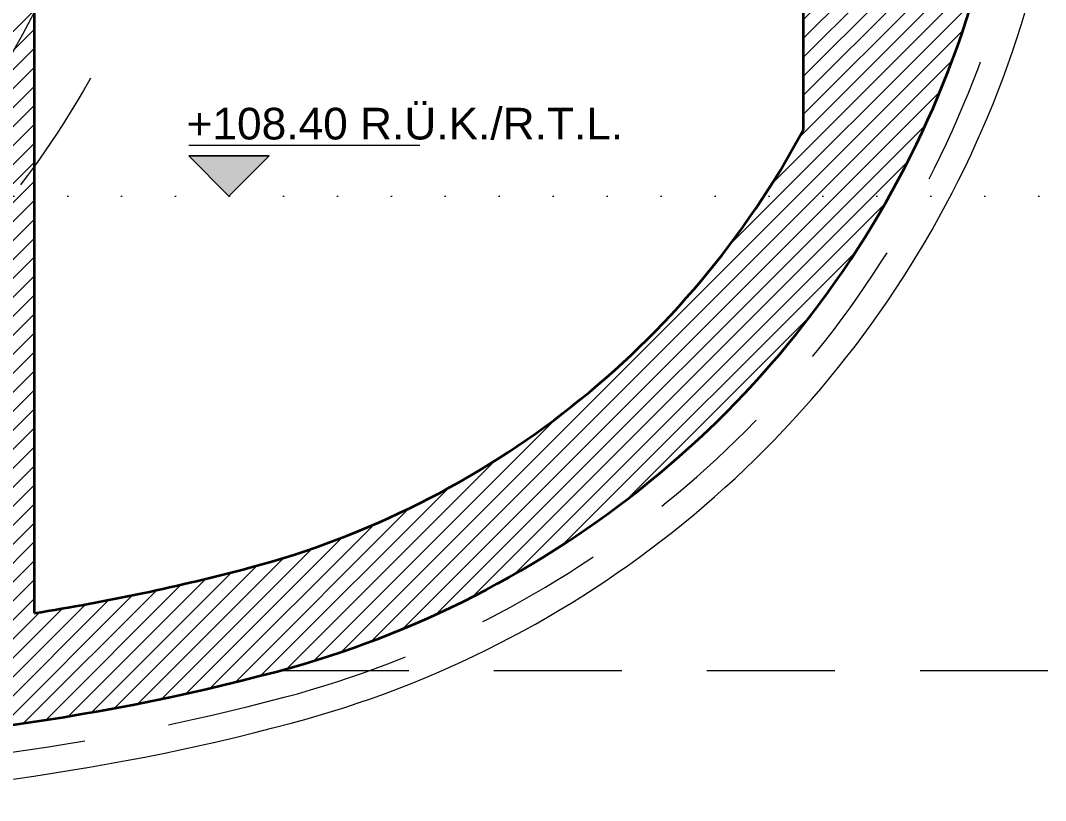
# Model space of a CAD drawing. Header units: centimetres. Extents: x 1976 to 8269, y 9888 to 14030.
# Drawn here: x 3265.4 to 3647.3, y 10614.8 to 10905.4 of the extents above; entities that cross this region are included whole.
import ezdxf

# ---------------------------------------------------------------- set-up
doc = ezdxf.new("R2010")
doc.units = ezdxf.units.CM
doc.header["$LTSCALE"] = 200
doc.linetypes.add('Dot 1mm', pattern=[0.1, 0, -0.1])
doc.linetypes.add('Overhead', pattern=[0.396875, 0.238125, -0.15875])
for name, color, linetype, lineweight in [('A-DETL', 90, 'Continuous', 9), ('A-DETL-THIN', 151, 'Continuous', 9), ('A-FLOR', 192, 'Continuous', 9), ('A-FLOR-LEVL', 51, 'Continuous', 9), ('A-FLOR-OVHD', 1, 'Overhead', 9), ('A-FLOR-PATT', 8, 'Continuous', 9), ('A-GENM', 13, 'Continuous', 9), ('G-ANNO-DIMS', 111, 'Continuous', 9)]:
    doc.layers.add(name, color=color, linetype=linetype, lineweight=lineweight)
doc.styles.add('Arial_5', font='arial.ttf', dxfattribs={"height": 11.802395})

# ---------------------------------------------------------------- blocks, each defined once
blk = doc.blocks.new('p1 tüneli2 - p1 tüneli-1427850-B')
at = {"layer": 'A-FLOR-PATT'}
h = blk.add_hatch(dxfattribs=at)
h.set_pattern_fill('FP_1', color=256, style=0, pattern_type=2)
h.set_pattern_definition([(45, (4932.762, 11977.5), (-3.535534, 3.535534), [])])
h.paths.add_polyline_path([(3145.53, 10634.8), (3176.66, 10635.38), (3207.75, 10637.11), (3238.76, 10639.99), (3269.63, 10644.02), (3300.34, 10649.19), (3330.83, 10655.5), (3361.07, 10662.93), (3381.78, 10669.08), (3402.1, 10676.43), (3421.96, 10684.95), (3441.29, 10694.62), (3460.01, 10705.41), (3478.08, 10717.26), (3496.92, 10731.41), (3511.99, 10744.03), (3527.71, 10758.86), (3542.54, 10774.57), (3556.43, 10791.13), (3569.32, 10808.47), (3581.19, 10826.53), (3591.98, 10845.25), (3601.65, 10864.57), (3610.18, 10884.43), (3617.54, 10904.75), (3623.7, 10925.46), (3628.65, 10946.5), (3632.42, 10968.36), (3634.8, 10989.25), (3636, 11010.83), (3635.94, 11032.44), (3634.61, 11054.01), (3632.03, 11075.46), (3628.2, 11096.73), (3623.13, 11117.74), (3616.85, 11138.41), (3609.37, 11158.69), (3599.57, 11181.41), (3588.65, 11203.62), (3576.64, 11225.27), (3563.58, 11246.29), (3549.49, 11266.64), (3534.42, 11286.27), (3518.39, 11305.13), (3501.45, 11323.17), (3483.63, 11340.36), (3464.99, 11356.64), (3445.56, 11371.98), (3425.4, 11386.33), (3404.56, 11399.67), (3383.08, 11411.97), (3361.01, 11423.19), (3338.42, 11433.3), (3315.36, 11442.28), (3291.88, 11450.1), (3268.04, 11456.76), (3243.9, 11462.23), (3219.52, 11466.5), (3194.96, 11469.55), (3170.27, 11471.39), (3145.53, 11472), (3120.79, 11471.39), (3096.11, 11469.55), (3071.54, 11466.5), (3047.16, 11462.23), (3023.02, 11456.76), (2999.19, 11450.1), (2975.71, 11442.28), (2952.64, 11433.3), (2930.05, 11423.19), (2907.99, 11411.97), (2886.51, 11399.67), (2865.66, 11386.33), (2845.5, 11371.98), (2826.07, 11356.64), (2807.43, 11340.36), (2789.61, 11323.17), (2772.67, 11305.13), (2756.64, 11286.27), (2741.57, 11266.64), (2727.48, 11246.29), (2714.42, 11225.27), (2702.42, 11203.62), (2691.5, 11181.41), (2681.69, 11158.69), (2674.21, 11138.41), (2667.93, 11117.74), (2662.86, 11096.73), (2659.03, 11075.46), (2656.45, 11054.01), (2655.12, 11032.44), (2655.06, 11010.83), (2656.26, 10989.25), (2658.71, 10967.78), (2662.42, 10946.5), (2667.36, 10925.46), (2673.52, 10904.75), (2680.88, 10884.43), (2689.41, 10864.57), (2699.09, 10845.25), (2709.88, 10826.53), (2721.74, 10808.47), (2734.64, 10791.13), (2748.52, 10774.57), (2763.35, 10758.86), (2779.08, 10744.03), (2795.64, 10730.15), (2812.98, 10717.26), (2831.05, 10705.41), (2849.78, 10694.62), (2869.1, 10684.95), (2888.96, 10676.43), (2909.28, 10669.08), (2929.99, 10662.93), (2960.23, 10655.5), (2990.72, 10649.19), (3021.43, 10644.02), (3052.31, 10639.99), (3083.31, 10637.11), (3114.4, 10635.38)], flags=0)
h.paths.add_polyline_path([(3149.91, 10674.81), (3119.63, 10675.22), (3089.39, 10676.77), (3059.23, 10679.47), (3029.19, 10683.31), (2999.33, 10688.28), (2969.67, 10694.37), (2940.26, 10701.59), (2921.13, 10707.29), (2902.38, 10714.14), (2888.37, 10720.24), (2844.97, 10720.24), (2830.71, 10730.78), (2816.38, 10742.68), (2804, 10754.07), (2791.62, 10766.76), (2779.4, 10780.78), (2768.99, 10794.04), (2758.81, 10808.55), (2772.28, 10808.35), (2761.39, 10821.93), (2749.87, 10838.22), (2739.35, 10855.19), (2729.87, 10872.76), (2721.48, 10890.87), (2714.19, 10909.45), (2708.04, 10928.44), (2703.06, 10947.77), (2699.24, 10967.36), (2696.63, 10987.15), (2695.21, 11007.06), (2695, 11027.02), (2695.99, 11046.96), (2698.19, 11066.8), (2701.59, 11086.47), (2706.16, 11105.9), (2711.91, 11125.02), (2718.8, 11143.75), (2728.24, 11165.56), (2738.79, 11186.85), (2750.42, 11207.56), (2763.11, 11227.65), (2776.82, 11247.05), (2791.52, 11265.73), (2807.16, 11283.61), (2823.7, 11300.67), (2841.1, 11316.85), (2859.31, 11332.11), (2878.29, 11346.41), (2897.98, 11359.71), (2918.33, 11371.97), (2939.29, 11383.17), (2960.79, 11393.27), (2982.79, 11402.25), (3005.22, 11410.08), (3028.03, 11416.74), (3051.15, 11422.21), (3074.53, 11426.49), (3098.09, 11429.55), (3121.78, 11431.39), (3145.53, 11432), (3169.28, 11431.39), (3192.97, 11429.55), (3216.54, 11426.49), (3239.91, 11422.21), (3263.03, 11416.74), (3285.84, 11410.08), (3308.27, 11402.25), (3330.27, 11393.27), (3351.78, 11383.17), (3372.73, 11371.97), (3393.08, 11359.71), (3412.77, 11346.41), (3431.75, 11332.11), (3449.96, 11316.85), (3467.36, 11300.67), (3483.9, 11283.61), (3500.9, 11264), (3514.24, 11247.05), (3527.95, 11227.65), (3540.64, 11207.56), (3552.28, 11186.85), (3562.83, 11165.56), (3572.26, 11143.75), (3578.96, 11125.6), (3584.58, 11107.09), (3589.1, 11088.29), (3592.51, 11069.25), (3594.81, 11050.04), (3595.97, 11030.74), (3596, 11011.39), (3594.9, 10992.08), (3592.67, 10972.87), (3589.31, 10953.82), (3584.85, 10935), (3166.55, 10935), (3166.55, 10915), (3240.53, 10915), (3240.53, 10792.09), (3249.53, 10792.09), (3249.53, 10720.24), (3240.53, 10720.24), (3240.53, 10680.46), (3210.4, 10677.44), (3180.18, 10675.55)], flags=0)
h.paths.add_polyline_path([(3270.53, 10684.63), (3270.53, 10915), (3556.94, 10915), (3556.94, 10864.56), (3547.32, 10847.83), (3536.75, 10831.68), (3525.24, 10816.18), (3512.85, 10801.38), (3499.61, 10787.33), (3485.58, 10774.08), (3470.8, 10761.67), (3455.31, 10750.15), (3439.18, 10739.55), (3422.45, 10729.91), (3405.19, 10721.27), (3387.46, 10713.65), (3369.31, 10707.08), (3350.81, 10701.59), (3324.25, 10695.02), (3297.48, 10689.36)], flags=0)
at = {"layer": 'A-FLOR', "lineweight": 35}
for p, q in [((3270.53, 10684.63), (3270.53, 10915)), ((3556.94, 10915), (3556.94, 10864.56))]:
    blk.add_line(p, q, dxfattribs=at)
for centre, radius, start, end in [((3266.13, 11020.54), 370, 284.868, 21.9237), ((3266.13, 11020.54), 330, 284.868, 331.7933), ((3145.53, 11474.8), 800, 278.9893, 284.86799), ((3145.53, 11474.8), 840, 255.13201, 284.86799)]:
    blk.add_arc(centre, radius, start, end, dxfattribs=at)
at = {"layer": 'A-FLOR'}
for start, end in [(340.6489, 341.2683), (339.1815, 340.5498), (335.3795, 337.7065), (337.9183, 338.1427), (332.2772, 334.9144)]:
    blk.add_arc((3266.13, 11020.54), 370, start, end, dxfattribs=at)
for points in [[(3592.92, 10847.02), (3592.68, 10846.58), (3592.45, 10846.13), (3592.21, 10845.69)], [(3592.21, 10845.69), (3592.45, 10846.13), (3592.68, 10846.58), (3592.92, 10847.02)], [(3591.71, 10844.76), (3591.59, 10844.54), (3591.47, 10844.31), (3591.35, 10844.09)], [(3591.35, 10844.09), (3591.47, 10844.31), (3591.59, 10844.54), (3591.71, 10844.76)], [(3588.03, 10838.11), (3588.57, 10839.06), (3589.1, 10840.02), (3589.63, 10840.99)], [(3589.64, 10840.98), (3589.1, 10840.02), (3588.57, 10839.06), (3588.03, 10838.11)], [(3584.64, 10832.25), (3585.18, 10833.17), (3585.72, 10834.11), (3586.26, 10835.06)], [(3586.27, 10835.04), (3585.73, 10834.11), (3585.18, 10833.17), (3584.64, 10832.25)], [(3536.97, 10832), (3536.85, 10831.83), (3536.73, 10831.66), (3536.61, 10831.48)], [(3536.61, 10831.48), (3536.73, 10831.66), (3536.85, 10831.83), (3536.97, 10832)], [(3581.45, 10826.95), (3581.91, 10827.71), (3582.37, 10828.47), (3582.82, 10829.24)], [(3582.83, 10829.22), (3582.37, 10828.46), (3581.91, 10827.71), (3581.45, 10826.95)], [(3577.63, 10820.87), (3578.19, 10821.75), (3578.75, 10822.64), (3579.3, 10823.54)], [(3579.31, 10823.52), (3578.75, 10822.63), (3578.19, 10821.74), (3577.63, 10820.86)], [(3525.53, 10816.55), (3525.37, 10816.34), (3525.2, 10816.13), (3525.04, 10815.92)], [(3525.04, 10815.92), (3525.2, 10816.13), (3525.37, 10816.34), (3525.53, 10816.55)], [(3574.02, 10815.35), (3574.59, 10816.2), (3575.16, 10817.08), (3575.72, 10817.96)], [(3575.73, 10817.93), (3575.16, 10817.07), (3574.59, 10816.2), (3574.02, 10815.35)], [(3572.08, 10812.46), (3571.5, 10811.62), (3570.93, 10810.78), (3570.35, 10809.95)], [(3570.35, 10809.95), (3570.93, 10810.78), (3571.51, 10811.62), (3572.08, 10812.46)], [(3568.37, 10807.11), (3567.79, 10806.29), (3567.21, 10805.48), (3566.63, 10804.67)], [(3566.63, 10804.67), (3567.21, 10805.48), (3567.79, 10806.29), (3568.37, 10807.1)], [(3513.14, 10801.71), (3512.97, 10801.52), (3512.81, 10801.34), (3512.65, 10801.15)], [(3512.65, 10801.15), (3512.81, 10801.34), (3512.97, 10801.52), (3513.14, 10801.71)], [(3564.6, 10801.87), (3564.02, 10801.08), (3563.44, 10800.29), (3562.86, 10799.51)], [(3562.86, 10799.51), (3563.44, 10800.29), (3564.02, 10801.07), (3564.6, 10801.85)], [(3560.77, 10796.74), (3560.19, 10795.98), (3559.61, 10795.22), (3559.03, 10794.47)], [(3559.03, 10794.47), (3559.61, 10795.22), (3560.19, 10795.98), (3560.77, 10796.74)], [(3556.16, 10790.79), (3555.83, 10790.37), (3555.5, 10789.96), (3555.17, 10789.55)], [(3555.17, 10789.55), (3555.5, 10789.96), (3555.83, 10790.38), (3556.16, 10790.79)], [(3556.88, 10791.71), (3556.81, 10791.62), (3556.75, 10791.54), (3556.68, 10791.45)], [(3556.68, 10791.45), (3556.75, 10791.54), (3556.81, 10791.62), (3556.88, 10791.71)], [(3499.81, 10787.53), (3499.7, 10787.42), (3499.6, 10787.32), (3499.49, 10787.21)], [(3499.49, 10787.21), (3499.6, 10787.32), (3499.7, 10787.42), (3499.81, 10787.53)], [(3551.27, 10784.75), (3551.82, 10785.42), (3552.37, 10786.09), (3552.93, 10786.78)], [(3552.93, 10786.77), (3552.37, 10786.09), (3551.82, 10785.42), (3551.27, 10784.75)], [(3548.87, 10781.88), (3548.36, 10781.27), (3547.84, 10780.67), (3547.33, 10780.07)], [(3547.33, 10780.07), (3547.84, 10780.67), (3548.36, 10781.27), (3548.87, 10781.88)], [(3535.36, 10766.73), (3534.89, 10766.24), (3534.43, 10765.75), (3533.96, 10765.27)], [(3533.96, 10765.26), (3534.43, 10765.75), (3534.89, 10766.24), (3535.36, 10766.73)], [(3471.09, 10761.9), (3470.88, 10761.74), (3470.66, 10761.57), (3470.45, 10761.4)], [(3470.45, 10761.4), (3470.66, 10761.57), (3470.88, 10761.74), (3471.09, 10761.9)], [(3531.31, 10762.51), (3530.79, 10761.98), (3530.28, 10761.45), (3529.76, 10760.92)], [(3529.76, 10760.92), (3530.28, 10761.45), (3530.79, 10761.98), (3531.31, 10762.51)], [(3527.24, 10758.39), (3526.71, 10757.86), (3526.18, 10757.33), (3525.65, 10756.81)], [(3525.65, 10756.81), (3526.18, 10757.33), (3526.71, 10757.86), (3527.24, 10758.39)], [(3523.11, 10754.34), (3522.59, 10753.84), (3522.08, 10753.35), (3521.57, 10752.87)], [(3521.58, 10752.87), (3522.08, 10753.35), (3522.59, 10753.84), (3523.11, 10754.34)], [(3518.8, 10750.24), (3518.37, 10749.85), (3517.95, 10749.46), (3517.53, 10749.07)], [(3517.53, 10749.07), (3517.95, 10749.46), (3518.37, 10749.85), (3518.8, 10750.24)], [(3439.45, 10739.72), (3439.27, 10739.61), (3439.08, 10739.49), (3438.9, 10739.38)], [(3438.9, 10739.38), (3439.08, 10739.49), (3439.27, 10739.61), (3439.45, 10739.72)], [(3509.47, 10741.81), (3509.05, 10741.45), (3508.64, 10741.09), (3508.23, 10740.74)], [(3508.23, 10740.74), (3508.64, 10741.09), (3509.05, 10741.45), (3509.47, 10741.81)], [(3505.33, 10738.25), (3504.91, 10737.9), (3504.5, 10737.56), (3504.09, 10737.21)], [(3504.09, 10737.21), (3504.5, 10737.56), (3504.91, 10737.9), (3505.33, 10738.25)], [(3422.68, 10730.03), (3422.52, 10729.95), (3422.37, 10729.87), (3422.21, 10729.78)], [(3422.21, 10729.78), (3422.37, 10729.87), (3422.52, 10729.95), (3422.68, 10730.03)]]:
    blk.add_open_spline(points, degree=3, dxfattribs=at)
blk = doc.blocks.new('Generic Models 9 - Generic Models 8-1518813-B')
at = {"layer": 'A-GENM', "linetype": 'Overhead'}
blk.add_line((3362.39, 10663.28), (3985.53, 10663.28), dxfattribs=at)
for start, end in [(340.6489, 341.2683), (339.1815, 340.5499), (335.3795, 337.7065), (337.9183, 338.1427), (332.2772, 334.9144)]:
    blk.add_arc((3266.13, 11020.54), 370, start, end, dxfattribs=at)
for points, knots in [([(3617.45, 10904.46), (3614.49, 10895.49), (3609.46, 10882.04), (3603.77, 10869.13), (3601.71, 10864.7)], [0.0029638, 0.0029638, 0.0029638, 0.0029638, 0.0851064, 0.129002, 0.129002, 0.129002, 0.129002]), ([(3601.55, 10864.35), (3599.67, 10860.32), (3596.57, 10853.96), (3593.32, 10847.76), (3592.09, 10845.47)], [0.13014263, 0.13014263, 0.13014263, 0.13014263, 0.17021277, 0.19413253, 0.19413253, 0.19413253, 0.19413253]), ([(3591.79, 10844.91), (3588.73, 10839.24), (3585.27, 10833.21), (3581.69, 10827.34), (3581.39, 10826.87)], [0.19605404, 0.19605404, 0.19605404, 0.19605404, 0.25531915, 0.26054979, 0.26054979, 0.26054979, 0.26054979]), ([(3569.03, 10808.06), (3568.53, 10807.34), (3564.49, 10801.62), (3560.34, 10796.09), (3556.63, 10791.39)], [0.33196302, 0.33196302, 0.33196302, 0.33196302, 0.34042553, 0.39958792, 0.39958792, 0.39958792, 0.39958792]), ([(3556.28, 10790.95), (3554.77, 10789.04), (3550.31, 10783.52), (3545.76, 10778.2), (3542.72, 10774.78)], [0.40143496, 0.40143496, 0.40143496, 0.40143496, 0.42553191, 0.4720461, 0.4720461, 0.4720461, 0.4720461]), ([(3542.28, 10774.29), (3539.91, 10771.62), (3535.17, 10766.47), (3530.37, 10761.52), (3527.98, 10759.13)], [0.47428571, 0.47428571, 0.47428571, 0.47428571, 0.5106383, 0.54605481, 0.54605481, 0.54605481, 0.54605481]), ([(3527.49, 10758.64), (3524.3, 10755.46), (3519.23, 10750.58), (3514.11, 10745.92), (3512.23, 10744.25)], [0.54846845, 0.54846845, 0.54846845, 0.54846845, 0.59574468, 0.62301377, 0.62301377, 0.62301377, 0.62301377]), ([(3511.69, 10743.77), (3507.88, 10740.39), (3498.5, 10732.41), (3483.46, 10720.86), (3466.73, 10709.42), (3453.07, 10701.15), (3444.73, 10696.46), (3441.83, 10694.92), (3441.5, 10694.74)], [0.6256232, 0.6256232, 0.6256232, 0.6256232, 0.6808511, 0.7606383, 0.8404255, 0.9202128, 0.9601064, 0.9652092, 0.9652092, 0.9652092, 0.9652092]), ([(3421.79, 10684.87), (3420.93, 10684.47), (3414.94, 10681.72), (3408.4, 10678.94), (3402.89, 10676.74), (3402.26, 10676.49)], [0.06535, 0.06535, 0.06535, 0.06535, 0.0784314, 0.1568627, 0.1671281, 0.1671281, 0.1671281, 0.1671281]), ([(3401.94, 10676.36), (3397.84, 10674.75), (3391.52, 10672.39), (3383.5, 10669.63), (3377.52, 10667.69), (3372.22, 10666.06), (3367.8, 10664.77), (3364.51, 10663.85), (3362.58, 10663.33), (3362.31, 10663.26), (3362.44, 10663.29)], [0.1688681, 0.1688681, 0.1688681, 0.1688681, 0.2352941, 0.2745098, 0.3137255, 0.3529412, 0.3921569, 0.4313725, 0.4705882, 0.5098039, 0.5098039, 0.5098039, 0.5098039])]:
    blk.add_open_spline(points, degree=3, knots=knots, dxfattribs=at)
for points in [[(3617.77, 10905.43), (3617.71, 10905.25), (3617.65, 10905.08), (3617.6, 10904.91)], [(3592.21, 10845.69), (3592.45, 10846.14), (3592.68, 10846.58), (3592.92, 10847.02)], [(3592.92, 10847.02), (3592.68, 10846.58), (3592.45, 10846.14), (3592.21, 10845.69)], [(3591.35, 10844.09), (3591.47, 10844.31), (3591.59, 10844.54), (3591.71, 10844.76)], [(3591.71, 10844.76), (3591.59, 10844.54), (3591.47, 10844.31), (3591.35, 10844.09)], [(3589.64, 10840.98), (3589.1, 10840.02), (3588.57, 10839.06), (3588.03, 10838.11)], [(3588.03, 10838.11), (3588.57, 10839.06), (3589.11, 10840.01), (3589.64, 10840.97)], [(3584.64, 10832.25), (3585.18, 10833.17), (3585.73, 10834.11), (3586.27, 10835.04)], [(3586.27, 10835.04), (3585.73, 10834.11), (3585.18, 10833.17), (3584.64, 10832.25)], [(3581.45, 10826.95), (3581.91, 10827.71), (3582.37, 10828.46), (3582.83, 10829.22)], [(3582.83, 10829.22), (3582.37, 10828.46), (3581.91, 10827.71), (3581.45, 10826.95)], [(3580.91, 10826.09), (3577.26, 10820.18), (3573.49, 10814.45), (3569.61, 10808.88)], [(3577.63, 10820.86), (3578.19, 10821.74), (3578.75, 10822.63), (3579.31, 10823.52)], [(3579.31, 10823.52), (3578.75, 10822.63), (3578.19, 10821.74), (3577.63, 10820.86)], [(3574.02, 10815.35), (3574.59, 10816.2), (3575.16, 10817.07), (3575.73, 10817.93)], [(3575.73, 10817.93), (3575.16, 10817.07), (3574.59, 10816.2), (3574.02, 10815.35)], [(3570.35, 10809.95), (3570.93, 10810.78), (3571.5, 10811.62), (3572.08, 10812.46)], [(3572.08, 10812.46), (3571.51, 10811.62), (3570.93, 10810.78), (3570.35, 10809.95)], [(3566.63, 10804.67), (3567.21, 10805.48), (3567.79, 10806.29), (3568.37, 10807.11)], [(3568.37, 10807.11), (3567.79, 10806.29), (3567.21, 10805.48), (3566.63, 10804.67)], [(3562.85, 10799.51), (3563.44, 10800.29), (3564.02, 10801.08), (3564.6, 10801.87)], [(3564.6, 10801.87), (3564.02, 10801.08), (3563.44, 10800.29), (3562.85, 10799.51)], [(3559.03, 10794.47), (3559.61, 10795.22), (3560.19, 10795.98), (3560.77, 10796.74)], [(3560.77, 10796.74), (3560.19, 10795.98), (3559.61, 10795.22), (3559.03, 10794.47)], [(3555.17, 10789.55), (3555.5, 10789.96), (3555.83, 10790.37), (3556.16, 10790.79)], [(3556.16, 10790.79), (3555.83, 10790.37), (3555.5, 10789.96), (3555.17, 10789.55)], [(3556.68, 10791.45), (3556.75, 10791.54), (3556.81, 10791.62), (3556.88, 10791.71)], [(3556.88, 10791.71), (3556.81, 10791.62), (3556.75, 10791.54), (3556.68, 10791.45)], [(3551.26, 10784.75), (3551.82, 10785.42), (3552.37, 10786.09), (3552.93, 10786.77)], [(3552.93, 10786.77), (3552.37, 10786.09), (3551.82, 10785.42), (3551.26, 10784.75)], [(3547.33, 10780.07), (3547.84, 10780.67), (3548.36, 10781.27), (3548.87, 10781.88)], [(3548.87, 10781.88), (3548.36, 10781.27), (3547.84, 10780.67), (3547.33, 10780.07)], [(3533.96, 10765.26), (3534.43, 10765.75), (3534.89, 10766.24), (3535.36, 10766.73)], [(3535.36, 10766.73), (3534.89, 10766.24), (3534.43, 10765.75), (3533.96, 10765.26)], [(3529.76, 10760.92), (3530.27, 10761.45), (3530.79, 10761.98), (3531.31, 10762.51)], [(3531.31, 10762.51), (3530.79, 10761.98), (3530.27, 10761.45), (3529.76, 10760.92)], [(3525.65, 10756.81), (3526.18, 10757.33), (3526.71, 10757.86), (3527.24, 10758.39)], [(3527.24, 10758.39), (3526.71, 10757.86), (3526.18, 10757.33), (3525.65, 10756.81)], [(3521.58, 10752.87), (3522.08, 10753.35), (3522.59, 10753.84), (3523.11, 10754.34)], [(3523.11, 10754.34), (3522.59, 10753.84), (3522.08, 10753.35), (3521.58, 10752.87)], [(3517.53, 10749.07), (3517.95, 10749.46), (3518.37, 10749.85), (3518.8, 10750.24)], [(3518.8, 10750.24), (3518.37, 10749.85), (3517.95, 10749.46), (3517.53, 10749.07)], [(3508.23, 10740.74), (3508.64, 10741.09), (3509.05, 10741.45), (3509.47, 10741.81)], [(3509.47, 10741.81), (3509.05, 10741.45), (3508.64, 10741.09), (3508.23, 10740.74)], [(3504.09, 10737.21), (3504.5, 10737.56), (3504.91, 10737.9), (3505.33, 10738.25)], [(3505.33, 10738.25), (3504.91, 10737.9), (3504.5, 10737.55), (3504.09, 10737.21)], [(3441.05, 10694.49), (3438.93, 10693.36), (3436.84, 10692.27), (3434.79, 10691.22)], [(3434.79, 10691.22), (3430.52, 10689.03), (3426.29, 10686.97), (3422.1, 10685.02)]]:
    blk.add_open_spline(points, degree=3, dxfattribs=at)
blk = doc.blocks.new('Spot Elevations - IUAS_A_SECTION_FLOOR_CONCRETE-1317280-B')
at = {"layer": 'G-ANNO-DIMS'}
blk.add_hatch(color=256, dxfattribs=at).paths.add_polyline_path([(5801.76, 10950), (5786.76, 10935), (5771.76, 10950)], flags=0)
for p, q in [((5771.76, 10954), (5857.83, 10954)), ((5771.76, 10950), (5801.76, 10950)), ((5786.76, 10935), (5771.76, 10950)), ((5801.76, 10950), (5771.76, 10950)), ((5771.76, 10950), (5786.76, 10935)), ((5801.76, 10950), (5786.76, 10935)), ((5786.76, 10935), (5801.76, 10950))]:
    blk.add_line(p, q, dxfattribs=at)

msp = doc.modelspace()

# ---------------------------------------------------------------- linework, layer by layer
at = {"layer": 'A-DETL'}
for centre, radius, start, end in [((3266.13, 11020.54), 390, 284.868, 21.9237), ((3145.53, 11474.8), 860, 255.13201, 284.86799)]:
    msp.add_arc(centre, radius, start, end, dxfattribs=at)
at = {"layer": 'A-DETL-THIN'}
msp.add_circle((3015.53, 11036.09), 285, dxfattribs=at)
at = {"layer": 'A-FLOR-LEVL', "linetype": 'Dot 1mm'}
msp.add_line((1976.45, 10840), (8269.32, 10840), dxfattribs=at)
at = {"layer": 'A-FLOR-OVHD'}
msp.add_circle((3015.53, 11036.09), 315, dxfattribs=at)
for centre, radius, start, end in [((3266.13, 11020.54), 380, 284.868, 21.9237), ((3145.53, 11474.8), 850, 255.13201, 284.86799)]:
    msp.add_arc(centre, radius, start, end, dxfattribs=at)

# ---------------------------------------------------------------- block references
at = {"layer": 'A-FLOR'}
msp.add_blockref('p1 tüneli2 - p1 tüneli-1427850-B', (0, 0), dxfattribs=at)
at = {"layer": 'A-GENM', "linetype": 'Overhead'}
msp.add_blockref('Generic Models 9 - Generic Models 8-1518813-B', (0, 0), dxfattribs=at)
at = {"layer": 'G-ANNO-DIMS'}
msp.add_blockref('Spot Elevations - IUAS_A_SECTION_FLOOR_CONCRETE-1317280-B', (-2443.72, -95), dxfattribs=at)

# ---------------------------------------------------------------- texts
at = {"layer": 'G-ANNO-DIMS', "insert": (3327.25, 10872.9), "char_height": 11.8024, "width": 193.68, "attachment_point": 1, "line_spacing_factor": 0.938532, "style": 'Arial_5'}
msp.add_mtext('+108.40 R.Ü.K./R.T.L.', dxfattribs=at)

doc.saveas('drawing.dxf')
